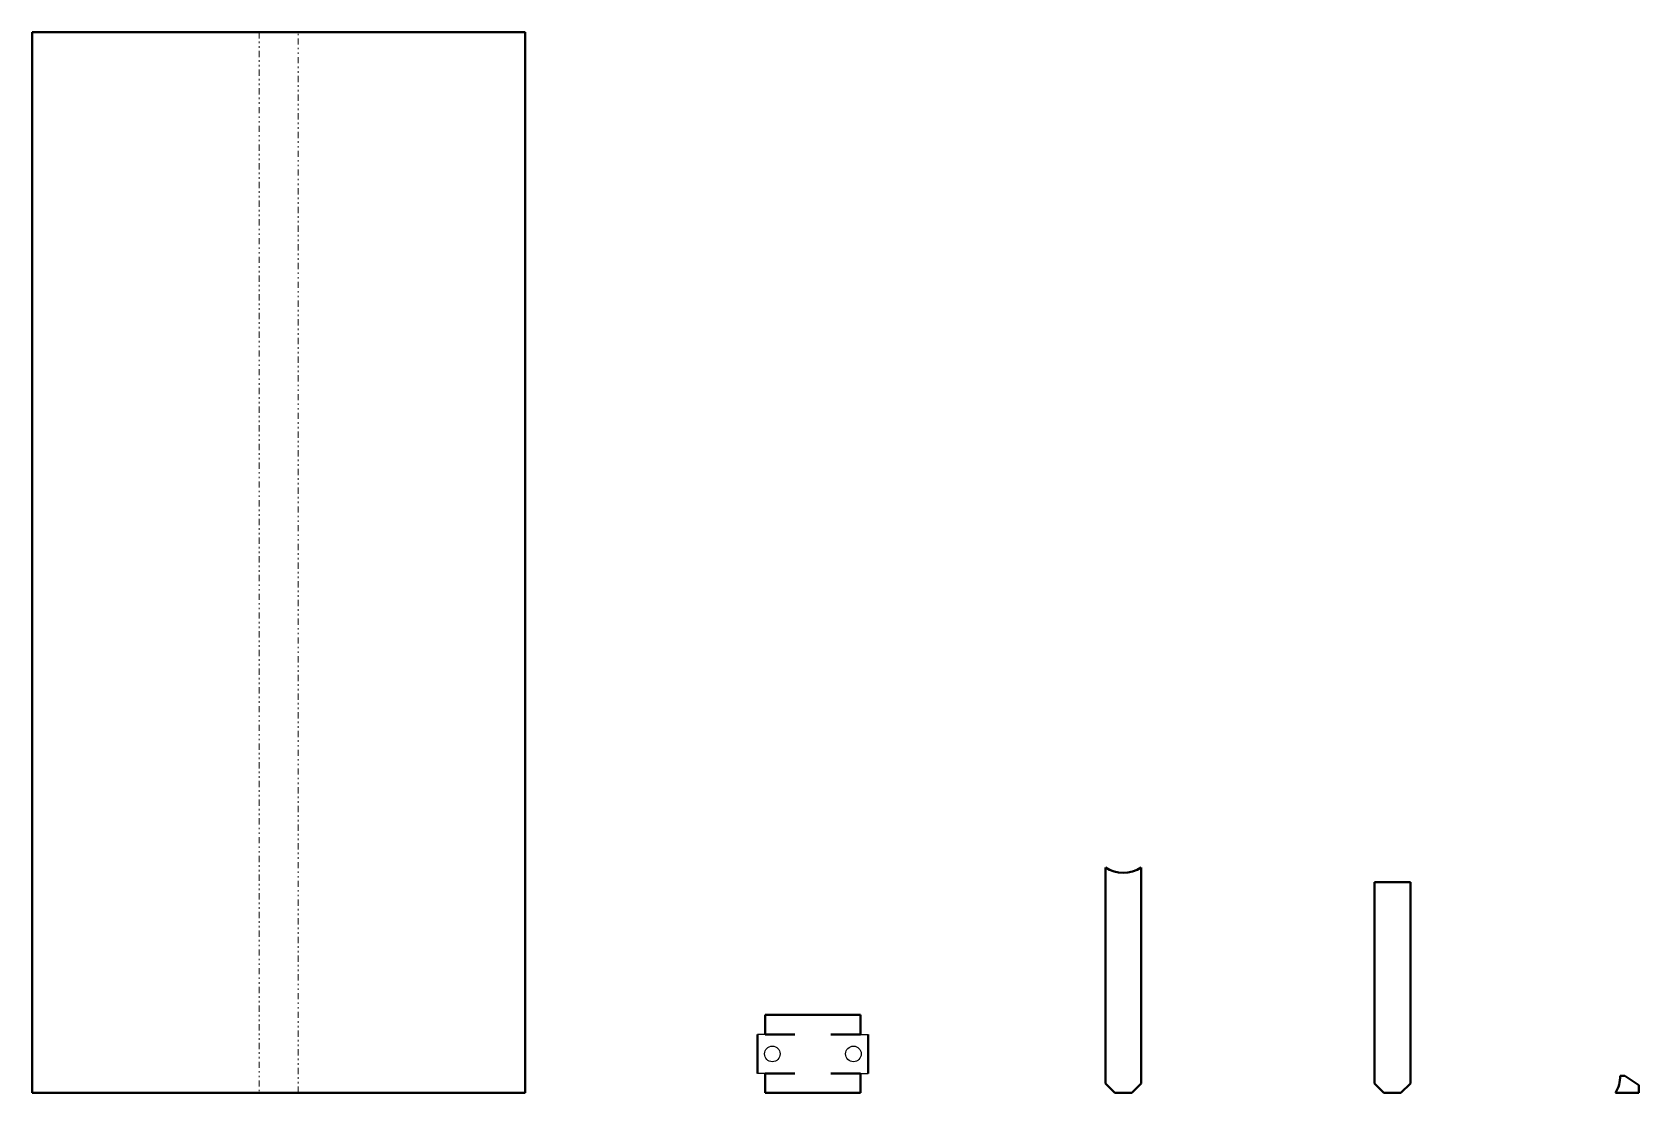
# Model space of a CAD drawing. Header units: millimetres. Extents: x 0 to 1030, y 0 to 680.
import ezdxf

# ---------------------------------------------------------------- set-up
doc = ezdxf.new("R2010")
doc.units = ezdxf.units.MM
doc.linetypes.add('K5LT_BASIC', pattern=[0])
doc.linetypes.add('K5LT_CHAIN_LINE_WITH_2_POINTS', pattern=[12, 4, -2, 1, -2, 1, -2])

msp = doc.modelspace()

# ---------------------------------------------------------------- linework, layer by layer
at = {"color": 7, "linetype": 'K5LT_BASIC', "lineweight": 40, "true_color": 0xffffff}
for p, q in [((142, 680), (0, 680)), ((0, 680), (0, 0)), ((149.1, 680), (142, 680)), ((167.1, 680), (149.1, 680)), ((174.1, 680), (167.1, 680)), ((316.1, 680), (174.1, 680)), ((316.1, 680), (316.1, 0)), ((688, 144.4), (688, 6)), ((711, 6), (711, 144.4)), ((883.5, 135), (860.5, 135)), ((860.5, 135), (860.5, 6)), ((883.5, 6), (883.5, 135)), ((531, 50), (470, 50)), ((470, 50), (470, 37.5)), ((531, 37.5), (531, 50)), ((465, 37.5), (465, 12.5)), ((470, 37.5), (489, 37.5)), ((489, 37.5), (470, 37.5)), ((489, 37.5), (489, 37.5)), ((512, 37.5), (512, 37.5)), ((531, 37.5), (512, 37.5)), ((512, 37.5), (531, 37.5)), ((536, 12.5), (536, 37.5)), ((470, 12.5), (470, 0)), ((489, 12.5), (470, 12.5)), ((470, 12.5), (489, 12.5)), ((489, 12.5), (489, 12.5)), ((512, 12.5), (531, 12.5)), ((512, 12.5), (512, 12.5)), ((531, 12.5), (512, 12.5)), ((531, 0), (531, 12.5)), ((1021.1, 11), (1018.1, 11)), ((1030, 5), (1021.1, 11)), ((142, 0), (0, 0)), ((149.1, 0), (142, 0)), ((167.1, 0), (149.1, 0)), ((174.1, 0), (167.1, 0)), ((316.1, 0), (174.1, 0)), ((470, 0), (531, 0)), ((688, 6), (694, 0)), ((694, 0), (705, 0)), ((705, 0), (711, 6)), ((860.5, 6), (866.5, 0)), ((866.5, 0), (877.5, 0)), ((877.5, 0), (883.5, 6)), ((1015, 0), (1030, 0)), ((1030, 0), (1030, 5))]:
    msp.add_line(p, q, dxfattribs=at)
at = {"color": 7, "linetype": 'K5LT_CHAIN_LINE_WITH_2_POINTS', "lineweight": 18, "true_color": 0xffffff}
for p, q in [((145.5, 680), (145.5, 0)), ((170.6, 0), (170.6, 680))]:
    msp.add_line(p, q, dxfattribs=at)
for p, q in [((470, 37.5), (465, 37.5)), ((531, 37.5), (536, 37.5)), ((470, 12.5), (465, 12.5)), ((531, 12.5), (536, 12.5))]:
    msp.add_line(p, q)
for centre in [(474.5, 25), (526.5, 25)]:
    msp.add_circle(centre, 5)
at = {"color": 7, "linetype": 'K5LT_BASIC', "lineweight": 40, "true_color": 0xffffff}
for centre, start, end in [((699.5, 162), 236.7962, 303.2038), ((997.1, 11), 328.4119, 0)]:
    msp.add_arc(centre, 21, start, end, dxfattribs=at)

doc.saveas('drawing.dxf')
